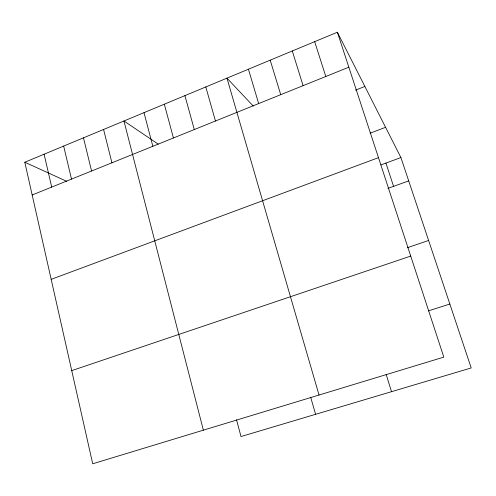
<?xml version="1.0" encoding="UTF-8"?>
<svg xmlns="http://www.w3.org/2000/svg" width="496" height="496" viewBox="0 0 496 496"><rect width="100%" height="100%" fill="white"/><g stroke="black" fill="none" stroke-linecap="round" stroke-linejoin="round"><path stroke-width="0.74" d="M337.379 32.221L443.821 357.12L92.715 463.779L24.8 162.242L337.379 32.221L400.904 157.542L471.2 367.945L241 436.542L236.518 419.746M32.172 194.978L348.837 67.196M355.52 90.148L364.87 86.453M370.097 133.195L385.578 127.305M51.175 279.341L378.479 157.66M380.959 164.908L400.904 157.542M387.86 188.418L408.704 180.885M407.284 247.74L428.612 240.473M71.734 370.624L410.725 256.085M428.271 310.924L449.847 304.036M24.8 162.242L66.817 181.35M158.212 144.107L123.957 120.999L203.366 430.162M253.233 106.051L226.97 78.151L319.033 395.027M385.913 163.079L393.57 186.353M314.669 41.67L325.81 76.489M292.28 50.983L303.106 85.653M386.148 374.35L391.53 391.685M270.202 60.165L280.73 94.68M248.434 69.223L258.664 103.583M310.67 397.209L315.599 414.315M205.797 86.955L215.456 121.018M184.915 95.641L194.302 129.555M164.319 104.21L173.439 137.975M144.001 112.66L152.855 146.283M103.577 129.475L111.922 162.8M83.483 137.832L91.574 171.008M63.655 146.078L71.505 179.106M44.101 154.219L51.702 187.097"/></g></svg>
